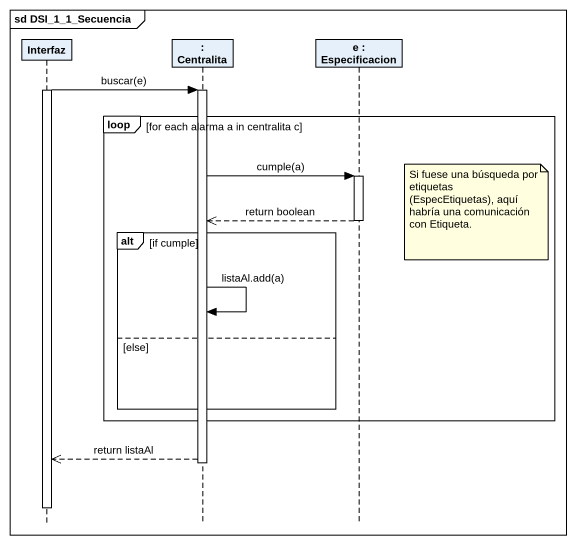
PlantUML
@startuml
mainframe sd DSI_1_1_Secuencia
hide footbox
participant Interfaz
participant ": Centralita" as Centralita
participant "e : Especificacion" as e_Especificacion

activate Interfaz
Interfaz -> Centralita : buscar(e)
activate Centralita
loop for each alarma a in centralita c
  Centralita -> e_Especificacion : cumple(a)
  activate e_Especificacion
  note right of e_Especificacion : Si fuese una búsqueda por etiquetas (EspecEtiquetas), aquí habría una comunicación con Etiqueta.
  e_Especificacion -->> Centralita : return boolean
  deactivate e_Especificacion
  alt if cumple
    Centralita -> Centralita : listaAl.add(a)
  else else
  end
end
Centralita -->> Interfaz : return listaAl
deactivate Centralita
deactivate Interfaz
@enduml
